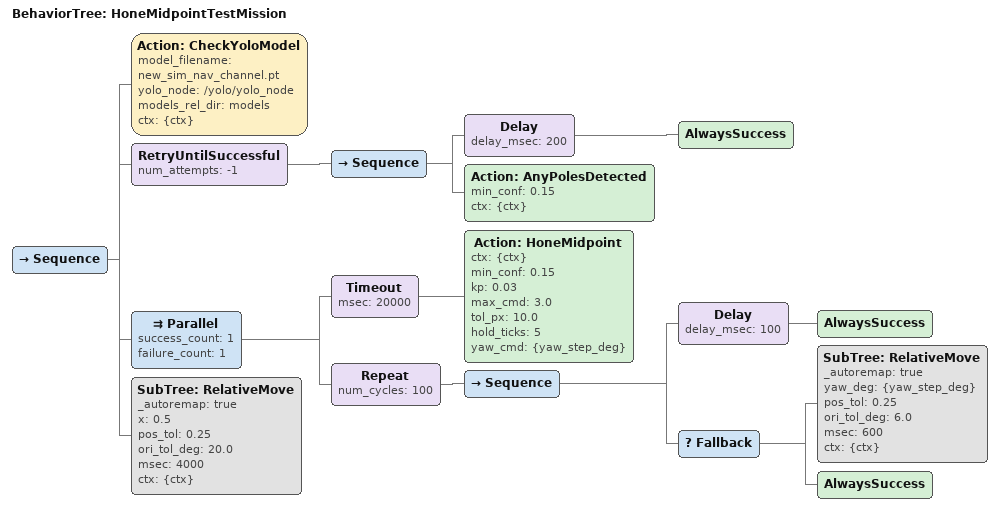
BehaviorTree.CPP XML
<root BTCPP_format="4" main_tree_to_execute="HoneMidpointTestMission">
  <BehaviorTree ID="HoneMidpointTestMission">
    <Sequence>

      <!-- Load nav-channel model -->
      <Action ID="CheckYoloModel"
              model_filename="new_sim_nav_channel.pt"
              yolo_node="/yolo/yolo_node"
              models_rel_dir="models"
              ctx="{ctx}"/>

      <!-- Wait until at least some poles are visible -->
      <RetryUntilSuccessful num_attempts="-1">
        <Sequence>
          <Delay delay_msec="200">
            <AlwaysSuccess/>
          </Delay>
          <Action ID="AnyPolesDetected"
                  min_conf="0.15"
                  ctx="{ctx}"/>
        </Sequence>
      </RetryUntilSuccessful>

      <!-- Test HoneMidpoint + RelativeMove closed loop -->
      <Parallel success_count="1" failure_count="1">

        <!-- Branch 1: keep computing yaw_step_deg until centered -->
        <Timeout msec="20000">
          <Action ID="HoneMidpoint"
                  ctx="{ctx}"
                  min_conf="0.15"
                  kp="0.03"
                  max_cmd="3.0"
                  tol_px="10.0"
                  hold_ticks="5"
                  yaw_cmd="{yaw_step_deg}"/>
        </Timeout>

        <!-- Branch 2: keep applying small yaw steps -->
        <Repeat num_cycles="100">
          <Sequence>
            <Delay delay_msec="100">
              <AlwaysSuccess/>
            </Delay>

            <Fallback>
              <SubTree ID="RelativeMove"
                       _autoremap="true"
                       yaw_deg="{yaw_step_deg}"
                       pos_tol="0.25"
                       ori_tol_deg="6.0"
                       msec="600"
                       ctx="{ctx}"/>
              <AlwaysSuccess/>
            </Fallback>
          </Sequence>
        </Repeat>

      </Parallel>

      <!-- Optional tiny forward nudge after successful centering -->
      <SubTree ID="RelativeMove"
               _autoremap="true"
               x="0.5"
               pos_tol="0.25"
               ori_tol_deg="20.0"
               msec="4000"
               ctx="{ctx}"/>

    </Sequence>
  </BehaviorTree>
</root>
